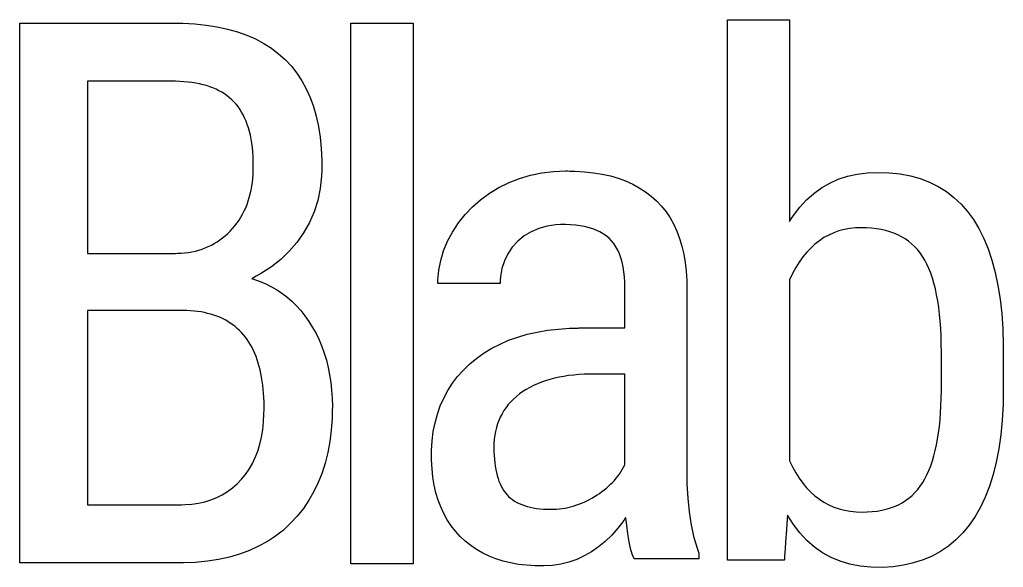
# Model space of a CAD drawing. Extents: x 16 to 853, y 21 to 603.
# Drawn here: x 16.5 to 430.8, y 367 to 597.8 of the extents above; entities that cross this region are included whole.
import ezdxf

# ---------------------------------------------------------------- set-up
doc = ezdxf.new("R2010")
doc.units = 0
doc.layers.add('CAPA_1', color=7, linetype='CONTINUOUS')

msp = doc.modelspace()

# ---------------------------------------------------------------- linework, layer by layer
at = {"layer": 'CAPA_1', "color": 7}
for points in [[(430.83, 442.48), (430.71, 435.6), (430.35, 429.05), (429.76, 422.83), (428.93, 416.94), (427.86, 411.37), (426.56, 406.13), (425.01, 401.21), (423.23, 396.62), (421.22, 392.35), (418.96, 388.41), (416.48, 384.8), (413.77, 381.52), (410.84, 378.57), (407.71, 375.95), (404.36, 373.67), (400.79, 371.73), (397.01, 370.11), (393.02, 368.84), (388.82, 367.89), (384.4, 367.28), (379.77, 367), (375.04, 367.07), (370.51, 367.52), (366.22, 368.35), (362.14, 369.57), (358.29, 371.18), (354.67, 373.18), (351.27, 375.56), (348.09, 378.32), (345.14, 381.47), (342.41, 385.01), (339.91, 388.93), (339.9, 388.81), (339.88, 388.46), (339.84, 387.91), (339.79, 387.18), (339.65, 385.27), (339.49, 382.93), (339.12, 377.67), (338.94, 375.14), (338.78, 372.91), (338.72, 371.98), (338.66, 371.19), (338.62, 370.58), (338.59, 370.16), (338.58, 369.96), (338.51, 369.95), (338.16, 369.95), (337.55, 369.95), (336.7, 369.95), (335.65, 369.95), (334.41, 369.95), (333.04, 369.95), (329.95, 369.95), (326.63, 369.95), (323.32, 369.95), (320.23, 369.95), (318.85, 369.95), (317.62, 369.95), (316.57, 369.95), (315.72, 369.95), (315.11, 369.95), (314.76, 369.95), (314.7, 369.95), (314.7, 369.96), (314.7, 370.11), (314.7, 370.45), (314.7, 370.96), (314.7, 371.65), (314.7, 372.51), (314.7, 373.53), (314.7, 374.71), (314.7, 376.04), (314.7, 377.53), (314.7, 379.16), (314.7, 380.94), (314.7, 384.9), (314.7, 389.37), (314.7, 394.33), (314.7, 399.73), (314.7, 405.54), (314.7, 411.73), (314.7, 418.26), (314.7, 425.1), (314.7, 432.2), (314.7, 439.54), (314.7, 447.08), (314.7, 462.61), (314.7, 494.52), (314.7, 510.34), (314.7, 518.08), (314.7, 525.68), (314.7, 533.09), (314.7, 540.28), (314.7, 547.2), (314.7, 553.84), (314.7, 560.14), (314.7, 566.09), (314.7, 571.63), (314.7, 576.74), (314.7, 581.38), (314.7, 585.52), (314.7, 589.11), (314.7, 590.7), (314.7, 592.13), (314.7, 593.42), (314.7, 594.54), (314.7, 595.51), (314.7, 596.31), (314.7, 596.94), (314.7, 597.39), (314.7, 597.67), (314.7, 597.76), (314.86, 597.76), (315.34, 597.76), (316.1, 597.76), (317.1, 597.76), (318.32, 597.76), (319.73, 597.76), (322.95, 597.76), (330.18, 597.76), (333.67, 597.76), (335.26, 597.76), (336.72, 597.76), (338.01, 597.76), (339.09, 597.76), (339.93, 597.76), (340.51, 597.76), (340.78, 597.76), (340.8, 597.75), (340.8, 597.52), (340.8, 597.03), (340.8, 596.29), (340.8, 595.31), (340.8, 594.11), (340.8, 592.7), (340.8, 591.1), (340.8, 589.3), (340.8, 587.34), (340.8, 585.22), (340.8, 582.96), (340.8, 578.05), (340.8, 572.72), (340.8, 567.08), (340.8, 555.27), (340.8, 543.46), (340.8, 537.82), (340.8, 532.49), (340.8, 527.58), (340.8, 525.32), (340.8, 523.2), (340.8, 521.24), (340.8, 519.45), (340.8, 517.84), (340.8, 516.43), (340.8, 515.23), (340.8, 514.25), (340.8, 513.51), (340.8, 513.02), (340.8, 512.79), (340.8, 512.78), (340.9, 512.94), (341.21, 513.42), (342.46, 515.27), (345.11, 518.72), (347.96, 521.8), (351, 524.51), (354.25, 526.87), (357.69, 528.86), (361.33, 530.49), (365.17, 531.76), (369.21, 532.67), (373.44, 533.21), (377.88, 533.39), (382.71, 533.23), (387.31, 532.74), (391.68, 531.92), (395.82, 530.77), (399.73, 529.29), (403.4, 527.48), (406.84, 525.35), (410.05, 522.88), (413.03, 520.09), (415.78, 516.97), (418.29, 513.52), (420.58, 509.74), (422.63, 505.62), (424.45, 501.17), (426.05, 496.39), (427.42, 491.27), (428.55, 485.82), (429.46, 480.04), (430.14, 473.92), (430.59, 467.47), (430.81, 460.68), (430.82, 458.93), (430.83, 458.49), (430.83, 458.35), (430.83, 458.34), (430.83, 458.33), (430.83, 458.17), (430.83, 457.82), (430.83, 457.3), (430.83, 455.87), (430.83, 454.01), (430.83, 451.89), (430.83, 447.5), (430.83, 445.54), (430.83, 443.94), (430.83, 443.33), (430.83, 442.87), (430.83, 442.58), (430.83, 442.48)], [(16.5, 368.85), (16.5, 368.93), (16.5, 369.16), (16.5, 369.54), (16.5, 370.07), (16.5, 370.75), (16.5, 371.56), (16.5, 373.6), (16.5, 376.16), (16.5, 379.21), (16.5, 382.73), (16.5, 386.7), (16.5, 391.07), (16.5, 395.83), (16.5, 400.96), (16.5, 406.41), (16.5, 412.17), (16.5, 418.2), (16.5, 424.49), (16.5, 431), (16.5, 437.71), (16.5, 444.59), (16.5, 458.75), (16.5, 473.26), (16.5, 487.91), (16.5, 502.48), (16.5, 516.75), (16.5, 523.71), (16.5, 530.52), (16.5, 537.14), (16.5, 543.55), (16.5, 549.73), (16.5, 555.64), (16.5, 561.27), (16.5, 566.57), (16.5, 571.53), (16.5, 576.12), (16.5, 580.31), (16.5, 584.08), (16.5, 587.39), (16.5, 590.22), (16.5, 592.55), (16.5, 594.34), (16.5, 595.03), (16.5, 595.57), (16.5, 595.97), (16.5, 596.21), (16.52, 596.31), (16.69, 596.31), (17.02, 596.31), (17.52, 596.31), (18.17, 596.31), (18.96, 596.31), (20.96, 596.31), (23.44, 596.31), (26.35, 596.31), (29.62, 596.31), (33.2, 596.31), (37.01, 596.31), (45.13, 596.31), (53.46, 596.31), (61.53, 596.31), (65.31, 596.31), (68.83, 596.31), (72.04, 596.31), (74.88, 596.31), (77.28, 596.31), (79.18, 596.31), (79.92, 596.31), (80.51, 596.31), (80.95, 596.31), (81.23, 596.31), (81.33, 596.31), (81.55, 596.31), (81.88, 596.31), (82.54, 596.3), (85.16, 596.25), (90.22, 595.97), (95.06, 595.47), (99.67, 594.75), (104.05, 593.81), (108.21, 592.64), (112.13, 591.24), (115.84, 589.62), (119.31, 587.78), (122.55, 585.72), (125.57, 583.43), (128.36, 580.92), (130.93, 578.18), (133.26, 575.22), (135.35, 572.03), (137.22, 568.63), (138.85, 564.99), (140.26, 561.14), (141.43, 557.06), (142.36, 552.75), (143.07, 548.23), (143.54, 543.48), (143.79, 538.5), (143.82, 535.93), (143.82, 535.48), (143.82, 535.13), (143.81, 534.45), (143.7, 531.77), (143.12, 526.56), (142.07, 521.58), (140.55, 516.82), (138.56, 512.27), (136.1, 507.96), (133.23, 503.9), (130.02, 500.16), (126.48, 496.75), (122.61, 493.67), (118.41, 490.9), (116.18, 489.64), (115.03, 489.04), (114.45, 488.75), (114.31, 488.68), (114.45, 488.62), (114.78, 488.52), (117.4, 487.62), (119.93, 486.57), (122.35, 485.37), (124.69, 484.03), (126.92, 482.54), (129.06, 480.91), (131.11, 479.14), (133.06, 477.21), (134.91, 475.15), (136.67, 472.93), (138.33, 470.58), (139.89, 468.08), (141.32, 465.49), (142.62, 462.81), (143.78, 460.05), (144.8, 457.2), (145.69, 454.26), (146.45, 451.23), (147.07, 448.12), (147.55, 444.91), (147.9, 441.62), (148.12, 438.25), (148.2, 434.78), (148.2, 434.28), (148.19, 433.63), (148.17, 432.32), (148.09, 429.76), (147.74, 424.77), (147.15, 419.97), (146.3, 415.37), (145.21, 410.96), (143.86, 406.75), (142.28, 402.73), (140.44, 398.9), (138.35, 395.27), (136.02, 391.83), (133.44, 388.58), (130.61, 385.54), (127.56, 382.73), (124.3, 380.18), (120.82, 377.89), (117.14, 375.86), (113.25, 374.08), (109.14, 372.57), (104.83, 371.31), (100.3, 370.31), (95.56, 369.57), (90.61, 369.09), (85.45, 368.87), (84.13, 368.85), (83.52, 368.85), (83.49, 368.85), (83.3, 368.85), (82.94, 368.85), (82.41, 368.85), (81.73, 368.85), (80.89, 368.85), (79.92, 368.85), (77.57, 368.85), (74.76, 368.85), (71.54, 368.85), (67.98, 368.85), (64.14, 368.85), (60.08, 368.85), (51.58, 368.85), (42.99, 368.85), (38.82, 368.85), (34.81, 368.85), (31.04, 368.85), (27.57, 368.85), (24.45, 368.85), (21.76, 368.85), (19.55, 368.85), (18.65, 368.85), (17.9, 368.85), (17.3, 368.85), (16.86, 368.85), (16.59, 368.85), (16.5, 368.85)], [(182.25, 368.54), (182.18, 368.54), (181.96, 368.54), (181.6, 368.54), (181.12, 368.54), (180.53, 368.54), (179.83, 368.54), (178.15, 368.54), (176.16, 368.54), (173.95, 368.54), (169.13, 368.54), (164.31, 368.54), (162.09, 368.54), (160.1, 368.54), (158.42, 368.54), (157.72, 368.54), (157.13, 368.54), (156.65, 368.54), (156.3, 368.54), (156.08, 368.54), (156, 368.54), (156, 368.7), (156, 369.19), (156, 369.99), (156, 371.1), (156, 372.49), (156, 374.17), (156, 376.12), (156, 378.33), (156, 380.79), (156, 383.49), (156, 386.42), (156, 389.56), (156, 392.92), (156, 396.47), (156, 400.22), (156, 404.14), (156, 408.22), (156, 412.46), (156, 416.85), (156, 421.38), (156, 426.03), (156, 430.79), (156, 440.62), (156, 450.79), (156, 461.2), (156, 482.45), (156, 503.69), (156, 514.11), (156, 524.27), (156, 534.1), (156, 538.87), (156, 543.52), (156, 548.04), (156, 552.43), (156, 556.67), (156, 560.76), (156, 564.68), (156, 568.42), (156, 571.97), (156, 575.33), (156, 578.48), (156, 581.41), (156, 584.11), (156, 586.57), (156, 588.77), (156, 590.72), (156, 592.4), (156, 593.8), (156, 594.9), (156, 595.7), (156, 596.19), (156, 596.35), (156.08, 596.35), (156.3, 596.35), (156.65, 596.35), (157.13, 596.35), (157.72, 596.35), (158.42, 596.35), (160.1, 596.35), (162.09, 596.35), (164.31, 596.35), (169.13, 596.35), (173.95, 596.35), (176.16, 596.35), (178.15, 596.35), (179.83, 596.35), (180.53, 596.35), (181.12, 596.35), (181.6, 596.35), (181.96, 596.35), (182.18, 596.35), (182.25, 596.35), (182.25, 596.19), (182.25, 595.7), (182.25, 594.9), (182.25, 593.8), (182.25, 592.4), (182.25, 590.72), (182.25, 588.77), (182.25, 586.57), (182.25, 584.11), (182.25, 581.41), (182.25, 578.48), (182.25, 575.33), (182.25, 571.97), (182.25, 568.42), (182.25, 564.68), (182.25, 560.76), (182.25, 556.67), (182.25, 552.43), (182.25, 548.04), (182.25, 543.52), (182.25, 538.87), (182.25, 534.1), (182.25, 524.27), (182.25, 514.11), (182.25, 503.69), (182.25, 482.45), (182.25, 461.2), (182.25, 450.79), (182.25, 440.62), (182.25, 430.79), (182.25, 426.03), (182.25, 421.38), (182.25, 416.85), (182.25, 412.46), (182.25, 408.22), (182.25, 404.14), (182.25, 400.22), (182.25, 396.47), (182.25, 392.92), (182.25, 389.56), (182.25, 386.42), (182.25, 383.49), (182.25, 380.79), (182.25, 378.33), (182.25, 376.12), (182.25, 374.17), (182.25, 372.49), (182.25, 371.1), (182.25, 369.99), (182.25, 369.19), (182.25, 368.7), (182.25, 368.54)], [(275.28, 370.55), (274.5, 372.55), (273.8, 374.96), (273.18, 377.8), (272.64, 381.05), (272.18, 384.73), (271.98, 386.73), (271.89, 387.77), (271.87, 388.03), (271.59, 387.65), (270.98, 386.79), (268.49, 383.54), (265.88, 380.58), (263.16, 377.93), (260.32, 375.58), (257.37, 373.53), (254.31, 371.79), (251.13, 370.34), (247.84, 369.2), (244.43, 368.37), (240.91, 367.83), (237.28, 367.6), (233.58, 367.63), (230.01, 367.85), (226.57, 368.26), (223.28, 368.84), (220.13, 369.6), (217.12, 370.55), (214.25, 371.67), (211.53, 372.98), (208.94, 374.47), (206.5, 376.14), (204.2, 377.98), (202.04, 380.01), (200.04, 382.2), (198.23, 384.54), (196.59, 387.03), (195.14, 389.66), (193.86, 392.44), (192.77, 395.37), (191.86, 398.45), (191.13, 401.68), (190.58, 405.05), (190.21, 408.57), (190.02, 412.24), (189.99, 414.13), (190.02, 416.2), (190.25, 420.27), (190.73, 424.18), (191.46, 427.95), (192.43, 431.56), (193.64, 435.03), (195.1, 438.35), (196.81, 441.52), (198.76, 444.54), (200.96, 447.41), (203.4, 450.14), (206.09, 452.71), (209, 455.12), (212.09, 457.32), (215.37, 459.31), (218.83, 461.09), (222.47, 462.66), (226.29, 464.03), (230.3, 465.19), (234.48, 466.14), (238.85, 466.88), (243.4, 467.41), (248.13, 467.74), (250.57, 467.82), (251.8, 467.84), (252.11, 467.85), (252.14, 467.85), (252.15, 467.85), (252.33, 467.85), (252.69, 467.85), (253.23, 467.85), (253.92, 467.85), (255.67, 467.85), (257.82, 467.85), (262.68, 467.85), (265.11, 467.85), (267.33, 467.85), (269.21, 467.85), (269.97, 467.85), (270.59, 467.85), (271.05, 467.85), (271.33, 467.85), (271.42, 467.85), (271.42, 467.96), (271.42, 468.24), (271.42, 468.67), (271.42, 469.94), (271.42, 471.63), (271.42, 473.62), (271.42, 477.97), (271.42, 480.06), (271.42, 481.93), (271.42, 483.45), (271.42, 484.03), (271.42, 484.48), (271.42, 484.78), (271.42, 484.9), (271.42, 484.99), (271.42, 485.3), (271.41, 485.91), (271.38, 487.1), (271.25, 489.4), (271.02, 491.58), (270.7, 493.63), (270.28, 495.56), (269.77, 497.37), (269.17, 499.06), (268.47, 500.62), (267.68, 502.06), (266.79, 503.38), (265.81, 504.58), (264.74, 505.65), (263.57, 506.63), (260.92, 508.31), (257.89, 509.63), (254.46, 510.6), (250.64, 511.2), (246.42, 511.45), (244.33, 511.43), (242.36, 511.31), (238.63, 510.76), (235.16, 509.8), (231.95, 508.42), (229.01, 506.62), (226.33, 504.41), (224, 501.87), (222.11, 499.12), (220.65, 496.14), (219.64, 492.93), (219.06, 489.51), (218.94, 487.71), (218.92, 486.79), (218.91, 486.56), (218.91, 486.54), (218.84, 486.54), (218.5, 486.54), (217.92, 486.54), (217.11, 486.54), (216.1, 486.54), (214.93, 486.54), (213.6, 486.54), (210.61, 486.54), (203.95, 486.54), (200.68, 486.54), (197.72, 486.54), (196.42, 486.54), (195.28, 486.54), (194.3, 486.54), (193.54, 486.54), (192.99, 486.54), (192.7, 486.54), (192.66, 486.54), (192.66, 487.02), (192.69, 488.07), (193.06, 492.24), (193.86, 496.35), (195.09, 500.4), (196.75, 504.37), (198.84, 508.29), (201.34, 512.1), (204.14, 515.65), (207.25, 518.92), (210.66, 521.9), (214.36, 524.6), (218.36, 527.01), (222.63, 529.11), (227.06, 530.84), (231.67, 532.2), (236.44, 533.17), (241.37, 533.77), (246.47, 534), (246.8, 534), (247.23, 534), (248.28, 533.99), (250.35, 533.94), (254.35, 533.7), (258.18, 533.28), (261.83, 532.68), (265.31, 531.9), (268.62, 530.94), (271.75, 529.8), (274.71, 528.47), (277.49, 526.97), (280.1, 525.29), (282.53, 523.42), (284.79, 521.37), (286.87, 519.16), (288.77, 516.78), (290.47, 514.23), (292, 511.52), (293.34, 508.64), (294.49, 505.6), (295.46, 502.39), (296.24, 499.02), (296.84, 495.48), (297.25, 491.77), (297.48, 487.9), (297.51, 486.91), (297.52, 486.41), (297.52, 486.16), (297.52, 486.09), (297.52, 485.94), (297.52, 485.57), (297.52, 485.01), (297.52, 484.25), (297.52, 483.3), (297.52, 482.18), (297.52, 480.9), (297.52, 479.46), (297.52, 477.88), (297.52, 476.16), (297.52, 472.35), (297.52, 468.12), (297.52, 463.53), (297.52, 458.67), (297.52, 448.44), (297.52, 438.05), (297.52, 432.98), (297.52, 428.1), (297.52, 423.49), (297.52, 419.22), (297.52, 415.37), (297.52, 412.01), (297.52, 410.55), (297.52, 409.24), (297.52, 408.09), (297.52, 407.11), (297.52, 406.32), (297.52, 405.71), (297.52, 405.31), (297.52, 405.12), (297.52, 405.11), (297.52, 405), (297.53, 404.6), (297.54, 403.81), (297.57, 402.24), (297.89, 396.14), (298.49, 390.34), (299.37, 384.82), (300.53, 379.59), (301.97, 374.65), (302.38, 373.46), (302.57, 372.92), (302.57, 372.92), (302.57, 372.85), (302.57, 372.47), (302.57, 371.3), (302.57, 370.81), (302.57, 370.56), (302.55, 370.55), (302.33, 370.55), (301.84, 370.55), (301.1, 370.55), (300.14, 370.55), (299, 370.55), (297.69, 370.55), (296.24, 370.55), (293.02, 370.55), (289.56, 370.55), (286.06, 370.55), (282.73, 370.55), (279.78, 370.55), (278.51, 370.55), (277.42, 370.55), (276.52, 370.55), (275.85, 370.55), (275.42, 370.55), (275.28, 370.55)]]:
    msp.add_lwpolyline(points, close=True, dxfattribs=at)
at = {"layer": 'CAPA_1', "color": 1}
for points in [[(45.09, 499.29), (45.17, 499.29), (45.41, 499.29), (45.79, 499.29), (46.31, 499.29), (46.96, 499.29), (47.73, 499.29), (48.61, 499.29), (49.59, 499.29), (50.67, 499.29), (51.82, 499.29), (53.06, 499.29), (54.35, 499.29), (57.11, 499.29), (60.02, 499.29), (66.02, 499.29), (68.96, 499.29), (71.77, 499.29), (73.1, 499.29), (74.37, 499.29), (75.57, 499.29), (76.7, 499.29), (77.73, 499.29), (78.67, 499.29), (79.51, 499.29), (80.22, 499.29), (80.82, 499.29), (81.28, 499.29), (81.6, 499.29), (81.77, 499.29), (81.8, 499.29), (81.85, 499.29), (81.95, 499.29), (82.15, 499.29), (82.95, 499.31), (84.53, 499.38), (86.08, 499.51), (87.6, 499.71), (89.07, 499.96), (90.52, 500.27), (91.93, 500.64), (93.31, 501.08), (94.65, 501.57), (95.96, 502.12), (97.24, 502.73), (98.48, 503.41), (99.68, 504.14), (100.86, 504.93), (101.99, 505.78), (103.1, 506.69), (104.17, 507.67), (105.2, 508.7), (106.2, 509.79), (107.15, 510.92), (108.05, 512.09), (108.89, 513.3), (109.67, 514.55), (110.4, 515.84), (111.08, 517.17), (111.7, 518.54), (112.26, 519.95), (112.78, 521.39), (113.23, 522.88), (113.64, 524.41), (113.98, 525.97), (114.28, 527.58), (114.51, 529.22), (114.7, 530.9), (114.83, 532.62), (114.9, 534.39), (114.92, 535.28), (114.92, 536.22), (114.89, 538.24), (114.81, 540.19), (114.68, 542.08), (114.5, 543.91), (114.27, 545.68), (113.99, 547.39), (113.66, 549.04), (113.28, 550.63), (112.85, 552.15), (112.37, 553.61), (111.85, 555.02), (111.27, 556.36), (110.64, 557.64), (109.97, 558.85), (109.24, 560.01), (108.47, 561.11), (107.64, 562.14), (106.77, 563.11), (105.85, 564.03), (104.87, 564.89), (103.84, 565.7), (102.76, 566.47), (101.62, 567.18), (100.44, 567.84), (99.2, 568.45), (97.91, 569), (96.57, 569.51), (95.17, 569.97), (93.72, 570.37), (92.22, 570.73), (90.67, 571.03), (89.07, 571.28), (87.41, 571.48), (85.7, 571.63), (83.94, 571.73), (82.13, 571.78), (81.67, 571.78), (81.43, 571.78), (81.33, 571.78), (81.33, 571.78), (81.23, 571.78), (80.97, 571.78), (80.58, 571.78), (80.04, 571.78), (79.38, 571.78), (78.61, 571.78), (77.73, 571.78), (76.74, 571.78), (75.67, 571.78), (74.52, 571.78), (73.29, 571.78), (72, 571.78), (70.66, 571.78), (67.84, 571.78), (64.91, 571.78), (59, 571.78), (56.16, 571.78), (54.8, 571.78), (53.5, 571.78), (52.25, 571.78), (51.07, 571.78), (49.98, 571.78), (48.97, 571.78), (48.06, 571.78), (47.25, 571.78), (46.56, 571.78), (45.99, 571.78), (45.55, 571.78), (45.25, 571.78), (45.1, 571.78), (45.09, 571.78), (45.09, 571.73), (45.09, 571.6), (45.09, 571.39), (45.09, 571.11), (45.09, 570.76), (45.09, 570.33), (45.09, 569.84), (45.09, 569.29), (45.09, 568.67), (45.09, 567.99), (45.09, 567.25), (45.09, 566.45), (45.09, 565.6), (45.09, 563.75), (45.09, 561.7), (45.09, 559.48), (45.09, 557.11), (45.09, 554.6), (45.09, 551.97), (45.09, 549.24), (45.09, 546.43), (45.09, 540.62), (45.09, 528.78), (45.09, 525.87), (45.09, 523.03), (45.09, 520.26), (45.09, 517.58), (45.09, 515.02), (45.09, 512.59), (45.09, 510.3), (45.09, 508.18), (45.09, 506.24), (45.09, 505.35), (45.09, 504.51), (45.09, 503.72), (45.09, 502.99), (45.09, 502.32), (45.09, 501.7), (45.09, 501.16), (45.09, 500.68), (45.09, 500.26), (45.09, 499.92), (45.09, 499.65), (45.09, 499.45), (45.09, 499.33), (45.09, 499.29)], [(404.72, 457.52), (404.69, 461.01), (404.6, 464.37), (404.44, 467.61), (404.23, 470.72), (403.95, 473.7), (403.61, 476.55), (403.2, 479.27), (402.74, 481.87), (402.21, 484.34), (401.62, 486.68), (400.97, 488.89), (400.26, 490.97), (399.48, 492.93), (398.65, 494.76), (397.75, 496.46), (396.79, 498.03), (395.76, 499.5), (394.65, 500.86), (393.47, 502.14), (392.2, 503.32), (390.87, 504.4), (389.45, 505.39), (387.96, 506.29), (386.39, 507.09), (384.74, 507.8), (383.02, 508.41), (381.22, 508.93), (379.34, 509.35), (377.38, 509.68), (375.35, 509.92), (373.24, 510.06), (371.06, 510.11), (368.56, 510.02), (366.14, 509.77), (363.8, 509.34), (361.54, 508.74), (359.37, 507.97), (357.27, 507.02), (355.26, 505.91), (353.33, 504.63), (351.48, 503.17), (349.71, 501.54), (348.02, 499.74), (346.42, 497.78), (344.89, 495.63), (343.44, 493.32), (342.08, 490.84), (340.8, 488.18), (340.8, 488.13), (340.8, 487.97), (340.8, 487.7), (340.8, 487.33), (340.8, 486.86), (340.8, 486.3), (340.8, 485.65), (340.8, 484.91), (340.8, 484.08), (340.8, 483.18), (340.8, 482.2), (340.8, 481.14), (340.8, 480.02), (340.8, 478.83), (340.8, 476.26), (340.8, 473.47), (340.8, 470.49), (340.8, 467.34), (340.8, 464.05), (340.8, 460.64), (340.8, 457.15), (340.8, 450.04), (340.8, 442.92), (340.8, 439.44), (340.8, 436.03), (340.8, 432.74), (340.8, 429.59), (340.8, 426.6), (340.8, 423.81), (340.8, 421.25), (340.8, 420.06), (340.8, 418.93), (340.8, 417.88), (340.8, 416.9), (340.8, 416), (340.8, 415.17), (340.8, 414.43), (340.8, 413.78), (340.8, 413.22), (340.8, 412.75), (340.8, 412.38), (340.8, 412.11), (340.8, 411.95), (340.8, 411.89), (342.07, 409.28), (343.42, 406.83), (344.86, 404.54), (346.38, 402.43), (347.99, 400.49), (349.68, 398.71), (351.46, 397.11), (353.33, 395.67), (355.28, 394.41), (357.32, 393.31), (359.45, 392.38), (361.66, 391.62), (363.95, 391.03), (366.33, 390.61), (368.8, 390.35), (371.35, 390.27), (373.54, 390.32), (375.64, 390.46), (377.67, 390.7), (379.62, 391.04), (381.49, 391.48), (383.28, 392.02), (385, 392.65), (386.63, 393.38), (388.18, 394.2), (389.66, 395.13), (391.06, 396.15), (392.38, 397.27), (393.62, 398.48), (394.78, 399.79), (395.86, 401.2), (396.86, 402.71), (397.8, 404.32), (398.67, 406.04), (399.49, 407.86), (400.25, 409.79), (400.94, 411.83), (401.58, 413.98), (402.16, 416.24), (402.68, 418.6), (403.14, 421.07), (403.55, 423.65), (403.89, 426.33), (404.18, 429.13), (404.4, 432.03), (404.57, 435.03), (404.68, 438.15), (404.72, 441.37), (404.72, 441.42), (404.72, 441.56), (404.72, 441.77), (404.72, 442.07), (404.72, 442.43), (404.72, 442.86), (404.72, 443.9), (404.72, 445.12), (404.72, 446.48), (404.72, 449.45), (404.72, 452.41), (404.72, 453.78), (404.72, 455), (404.72, 456.03), (404.72, 456.46), (404.72, 456.83), (404.72, 457.12), (404.72, 457.34), (404.72, 457.47), (404.72, 457.52)], [(45.09, 475.24), (45.09, 475.2), (45.09, 475.1), (45.09, 474.94), (45.09, 474.71), (45.09, 474.43), (45.09, 474.08), (45.09, 473.21), (45.09, 472.13), (45.09, 470.83), (45.09, 469.35), (45.09, 467.68), (45.09, 465.85), (45.09, 463.85), (45.09, 461.72), (45.09, 459.45), (45.09, 457.07), (45.09, 454.58), (45.09, 452), (45.09, 449.33), (45.09, 443.82), (45.09, 438.14), (45.09, 426.67), (45.09, 421.09), (45.09, 418.38), (45.09, 415.74), (45.09, 413.19), (45.09, 410.74), (45.09, 408.39), (45.09, 406.17), (45.09, 404.08), (45.09, 402.14), (45.09, 400.35), (45.09, 398.75), (45.09, 397.32), (45.09, 396.1), (45.09, 395.08), (45.09, 394.66), (45.09, 394.29), (45.09, 393.99), (45.09, 393.74), (45.09, 393.56), (45.09, 393.43), (45.1, 393.38), (45.2, 393.38), (45.43, 393.38), (45.77, 393.38), (46.22, 393.38), (46.77, 393.38), (47.42, 393.38), (48.15, 393.38), (48.98, 393.38), (49.88, 393.38), (50.85, 393.38), (51.89, 393.38), (54.15, 393.38), (56.6, 393.38), (59.19, 393.38), (64.62, 393.38), (70.05, 393.38), (72.64, 393.38), (75.09, 393.38), (77.34, 393.38), (78.38, 393.38), (79.36, 393.38), (80.26, 393.38), (81.08, 393.38), (81.82, 393.38), (82.47, 393.38), (83.02, 393.38), (83.47, 393.38), (83.81, 393.38), (84.03, 393.38), (84.14, 393.38), (84.14, 393.38), (84.18, 393.38), (84.27, 393.38), (84.65, 393.38), (86.15, 393.42), (89.06, 393.64), (91.85, 394.04), (94.52, 394.64), (97.07, 395.42), (99.51, 396.39), (101.83, 397.55), (104.03, 398.9), (106.11, 400.44), (108.08, 402.16), (109.92, 404.08), (111.62, 406.16), (113.16, 408.39), (114.53, 410.78), (115.73, 413.32), (116.76, 416.01), (117.63, 418.86), (118.32, 421.86), (118.86, 425), (119.22, 428.31), (119.41, 431.76), (119.45, 433.55), (119.45, 434), (119.45, 434.11), (119.45, 434.31), (119.45, 434.79), (119.42, 436.68), (119.35, 438.52), (119.24, 440.32), (119.09, 442.07), (118.91, 443.78), (118.69, 445.44), (118.43, 447.06), (118.13, 448.63), (117.79, 450.16), (117.42, 451.64), (117, 453.08), (116.55, 454.47), (116.06, 455.82), (115.54, 457.12), (114.97, 458.37), (114.37, 459.58), (113.73, 460.75), (113.05, 461.87), (112.33, 462.95), (111.57, 463.98), (110.78, 464.96), (109.95, 465.9), (109.08, 466.8), (108.17, 467.65), (107.22, 468.45), (106.24, 469.21), (105.22, 469.93), (104.16, 470.6), (103.06, 471.22), (101.92, 471.8), (100.75, 472.34), (99.53, 472.83), (98.28, 473.27), (96.99, 473.67), (95.67, 474.02), (94.3, 474.33), (92.9, 474.59), (91.46, 474.81), (89.98, 474.99), (88.46, 475.11), (86.9, 475.2), (85.31, 475.23), (84.91, 475.24), (84.8, 475.24), (84.77, 475.24), (84.77, 475.24), (84.74, 475.24), (84.59, 475.24), (84.32, 475.24), (83.94, 475.24), (83.45, 475.24), (82.86, 475.24), (82.17, 475.24), (81.39, 475.24), (80.52, 475.24), (79.58, 475.24), (78.57, 475.24), (77.49, 475.24), (76.35, 475.24), (73.93, 475.24), (71.34, 475.24), (68.63, 475.24), (63.07, 475.24), (60.32, 475.24), (57.64, 475.24), (55.1, 475.24), (52.74, 475.24), (51.64, 475.24), (50.61, 475.24), (49.64, 475.24), (48.75, 475.24), (47.94, 475.24), (47.22, 475.24), (46.6, 475.24), (46.07, 475.24), (45.65, 475.24), (45.34, 475.24), (45.15, 475.24), (45.09, 475.24)], [(240.27, 391.46), (241.47, 391.48), (242.67, 391.55), (243.86, 391.65), (245.04, 391.8), (246.21, 391.99), (247.38, 392.21), (248.54, 392.49), (249.69, 392.8), (250.83, 393.15), (251.97, 393.55), (253.11, 393.99), (254.23, 394.47), (255.35, 394.99), (256.46, 395.55), (257.57, 396.16), (258.66, 396.8), (259.74, 397.48), (260.78, 398.18), (261.78, 398.9), (262.74, 399.64), (263.67, 400.4), (264.56, 401.18), (265.41, 401.99), (266.23, 402.81), (267.01, 403.65), (267.75, 404.52), (268.45, 405.41), (269.12, 406.31), (269.75, 407.24), (270.34, 408.19), (270.9, 409.16), (271.42, 410.15), (271.42, 410.18), (271.42, 410.26), (271.42, 410.4), (271.42, 410.58), (271.42, 410.82), (271.42, 411.1), (271.42, 411.43), (271.42, 411.8), (271.42, 412.21), (271.42, 412.66), (271.42, 413.68), (271.42, 414.84), (271.42, 416.13), (271.42, 417.53), (271.42, 419.03), (271.42, 420.61), (271.42, 422.26), (271.42, 423.97), (271.42, 425.72), (271.42, 429.28), (271.42, 432.85), (271.42, 434.6), (271.42, 436.31), (271.42, 437.96), (271.42, 439.54), (271.42, 441.04), (271.42, 442.44), (271.42, 443.73), (271.42, 444.89), (271.42, 445.91), (271.42, 446.36), (271.42, 446.77), (271.42, 447.14), (271.42, 447.47), (271.42, 447.75), (271.42, 447.99), (271.42, 448.17), (271.42, 448.31), (271.42, 448.39), (271.42, 448.42), (271.38, 448.42), (271.25, 448.42), (271.05, 448.42), (270.78, 448.42), (270.45, 448.42), (270.05, 448.42), (269.6, 448.42), (269.1, 448.42), (268.56, 448.42), (267.98, 448.42), (266.73, 448.42), (265.39, 448.42), (264, 448.42), (262.62, 448.42), (261.28, 448.42), (260.03, 448.42), (259.45, 448.42), (258.9, 448.42), (258.41, 448.42), (257.96, 448.42), (257.56, 448.42), (257.22, 448.42), (256.95, 448.42), (256.75, 448.42), (256.63, 448.42), (256.59, 448.42), (254.28, 448.35), (252.04, 448.22), (249.86, 448.03), (247.73, 447.78), (245.67, 447.47), (243.68, 447.1), (241.74, 446.67), (239.86, 446.17), (238.05, 445.62), (236.3, 445.01), (234.61, 444.33), (232.98, 443.59), (231.41, 442.8), (229.9, 441.94), (228.46, 441.02), (227.07, 440.04), (225.76, 439), (224.53, 437.92), (223.39, 436.78), (222.33, 435.59), (221.36, 434.36), (220.47, 433.07), (219.67, 431.73), (218.95, 430.34), (218.32, 428.9), (217.77, 427.41), (217.3, 425.87), (216.92, 424.28), (216.63, 422.64), (216.41, 420.95), (216.29, 419.21), (216.24, 417.42), (216.27, 415.74), (216.33, 414.13), (216.44, 412.57), (216.59, 411.06), (216.78, 409.62), (217.02, 408.24), (217.29, 406.91), (217.62, 405.65), (217.98, 404.44), (218.39, 403.29), (218.84, 402.2), (219.33, 401.16), (219.87, 400.19), (220.45, 399.28), (221.07, 398.42), (221.73, 397.62), (222.45, 396.87), (223.22, 396.18), (224.06, 395.53), (224.95, 394.93), (225.9, 394.37), (226.91, 393.87), (227.98, 393.41), (229.11, 393), (230.3, 392.64), (231.55, 392.33), (232.85, 392.07), (234.22, 391.85), (235.64, 391.68), (237.13, 391.56), (238.67, 391.49), (240.27, 391.46)]]:
    msp.add_lwpolyline(points, close=True, dxfattribs=at)

doc.saveas('drawing.dxf')
